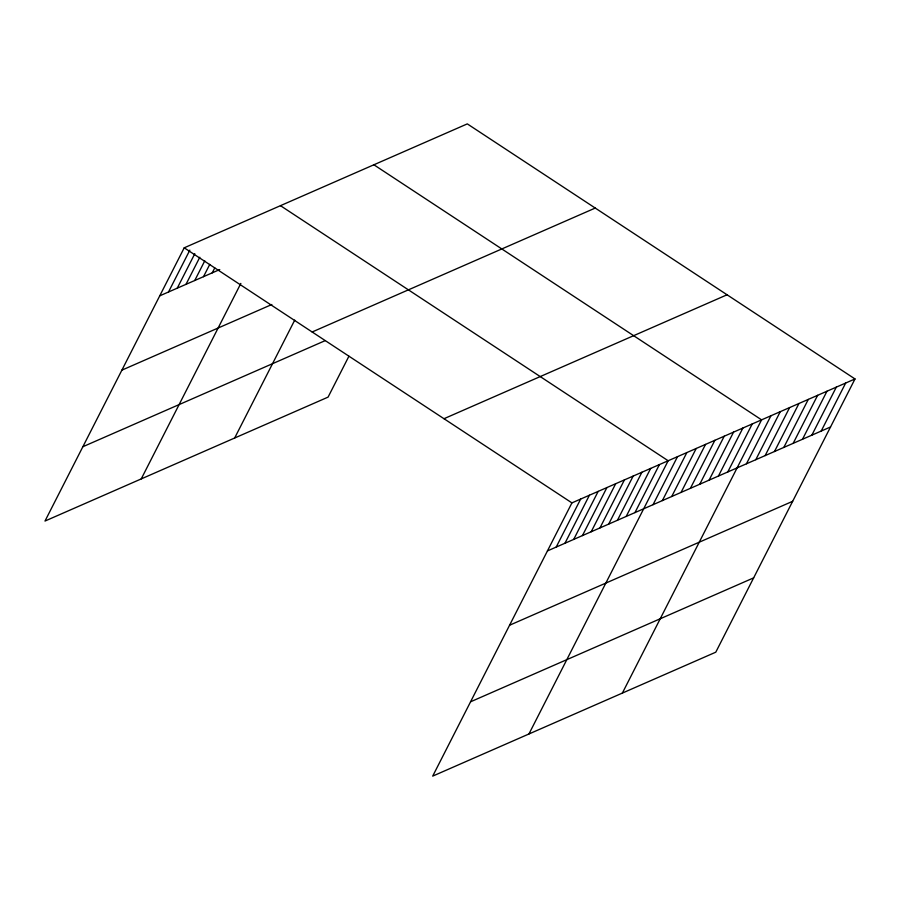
<?xml version="1.0" encoding="UTF-8"?>
<svg xmlns="http://www.w3.org/2000/svg" width="900" height="900" viewBox="0 0 900 900"><rect width="100%" height="100%" fill="white"/><g stroke="black" fill="none" stroke-linecap="round" stroke-linejoin="round"><path stroke-width="1.35" d="M855 378.956L571.916 502.886L432.697 776.115L715.781 652.185L855 378.956L467.303 123.885L184.219 247.815L45 521.044L328.084 397.114L348.907 356.231M168.502 292.005L189.833 250.132M177.255 288.169L194.816 253.699M185.996 284.344L199.8 257.254M194.749 280.507L204.784 260.809M203.501 276.683L209.779 264.364M212.254 272.846L214.763 267.919M141.244 478.901L240.851 283.421M234.664 438.007L294.739 320.108M556.2 547.076L580.669 499.061M564.952 543.251L589.421 495.225M573.694 539.415L598.163 491.4M582.446 535.59L606.915 487.564M591.199 531.754L615.668 483.739M599.951 527.929L624.42 479.902M608.692 524.092L633.161 476.077M617.445 520.267L641.914 472.241M626.197 516.431L650.666 468.416M634.95 512.606L659.419 464.58M528.941 733.984L668.16 460.755L280.463 205.672M653.04 504.686L677.509 456.66M662.377 500.591L686.846 452.576M671.726 496.507L696.195 448.481M681.064 492.412L705.533 444.397M690.401 488.329L714.87 440.303M699.75 484.234L724.219 436.219M709.087 480.15L733.556 432.124M718.436 476.055L742.894 428.029M727.774 471.96L752.242 423.945M622.361 693.09L761.58 419.85L373.882 164.779M746.46 463.781L770.929 415.766M755.798 459.697L780.266 411.671M765.135 455.603L789.604 407.588M774.484 451.519L798.952 403.493M783.821 447.424L808.29 399.409M793.17 443.34L817.627 395.314M802.508 439.245L826.976 391.23M811.845 435.161L836.314 387.135M821.194 431.066L845.663 383.051M159.75 295.83L219.746 269.561M121.883 370.147L271.845 304.504M312.154 331.988L595.238 208.058M82.867 446.726L325.08 340.684M443.981 418.714L727.065 294.784M547.447 550.913L830.531 426.983M509.58 625.23L792.664 501.3M470.565 701.798L753.649 577.867M184.219 247.815L571.916 502.886"/></g></svg>
